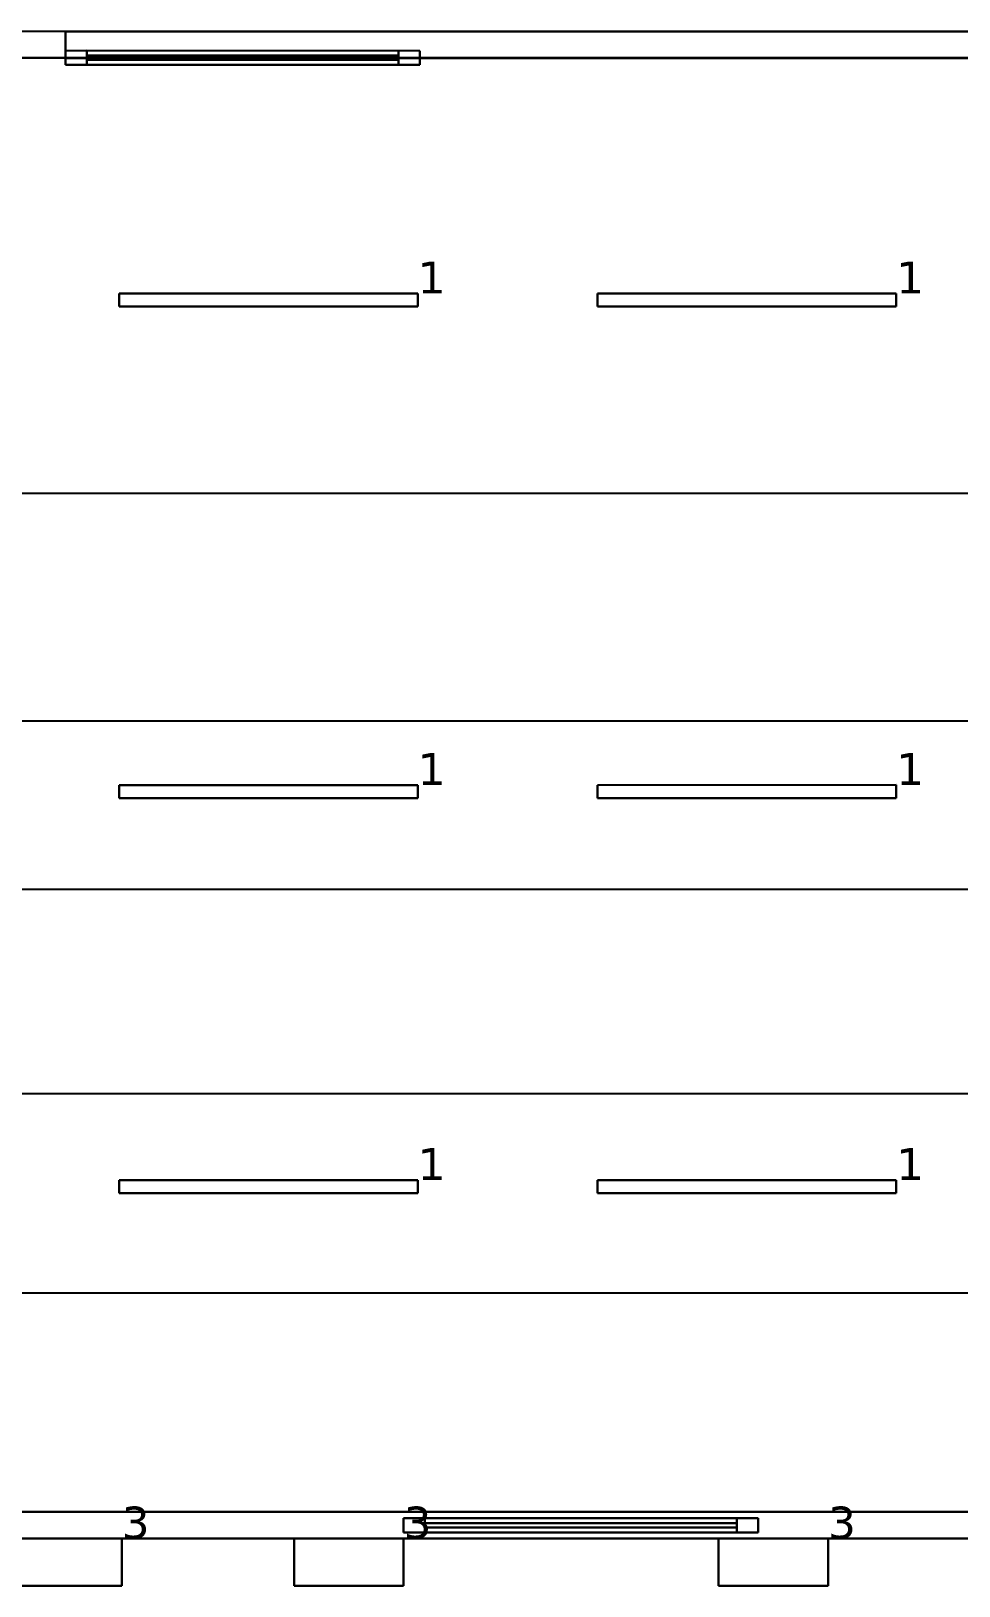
# Model space of a CAD drawing. Header units: inches. Extents: x 28 to 141, y 59 to 110.
# Drawn here: x 38.61 to 43.85, y 84.33 to 93.1 of the extents above; entities that cross this region are included whole.
import ezdxf

# ---------------------------------------------------------------- set-up
doc = ezdxf.new("R2010")
doc.units = ezdxf.units.IN
doc.header["$MEASUREMENT"] = 0
for name, color, linetype, true_color in [('DLX_BLD0_APERT', 7, 'Continuous', 0x969696), ('DLX_BLD0_CALC', 3, 'Continuous', 0x00ff00), ('DLX_BLD0_CONT', 7, 'Continuous', 0x969696), ('DLX_BLD0_LUM', 7, 'Continuous', 0xffd400), ('DLX_BLD0_LUMKEY_IDX', 7, 'Continuous', 0x969696), ('DLX_BLD0_ROOF', 7, 'Continuous', 0x7f7f7f), ('DLX_BLD1_APERT', 7, 'Continuous', 0x969696), ('DLX_BLD1_CALC', 3, 'Continuous', 0x00ff00), ('DLX_BLD1_LUM', 7, 'Continuous', 0xffd400), ('DLX_BLD1_LUMKEY_IDX', 7, 'Continuous', 0x969696), ('DLX_TERR_CONT', 7, 'Continuous', 0x007d00)]:
    doc.layers.add(name, color=color, linetype=linetype, true_color=true_color)
doc.styles.add('TableTextStyle', font='')
doc.styles.get('TableTextStyle').set_extended_font_data('VERDANA.TTF')

msp = doc.modelspace()

# ---------------------------------------------------------------- linework, layer by layer
at = {"layer": 'DLX_BLD0_APERT'}
for points in [[(40.8061, 92.9894, 0), (38.8085, 92.9895, 0)], [(38.8085, 92.9895, 0), (38.8085, 92.9095, 0)], [(38.8085, 92.9095, 0), (38.8085, 92.9895, 0)], [(38.8085, 92.9895, 0), (40.8061, 92.9894, 0)], [(38.8085, 92.9095, 0), (38.8085, 92.9895, 0)], [(38.8085, 92.9895, 0), (38.8085, 92.9895, 0)], [(38.8085, 92.9895, 0), (38.8085, 92.9095, 0)], [(38.8085, 92.9895, 0), (40.8061, 92.9894, 0)], [(40.8061, 92.9894, 0), (38.8085, 92.9895, 0)], [(38.8085, 92.9895, 0), (38.8085, 92.9895, 0)], [(38.9285, 92.9895, 0), (38.9285, 92.9895, 0)], [(38.9285, 92.9895, 0), (40.6861, 92.9894, 0)], [(40.6861, 92.9894, 0), (38.9285, 92.9895, 0)], [(38.9285, 92.962, 0), (38.9285, 92.9895, 0)], [(38.9285, 92.9895, 0), (40.6861, 92.9894, 0)], [(40.6861, 92.9894, 0), (38.9285, 92.9895, 0)], [(38.9285, 92.9895, 0), (38.9285, 92.962, 0)], [(38.9285, 92.962, 0), (38.9285, 92.9895, 0)], [(38.9285, 92.9895, 0), (38.9285, 92.9895, 0)], [(38.9285, 92.9895, 0), (38.9285, 92.962, 0)], [(40.6861, 92.9619, 0), (38.9285, 92.962, 0)], [(38.9285, 92.962, 0), (40.6861, 92.9619, 0)], [(38.9285, 92.937, 0), (38.9285, 92.962, 0)], [(38.9285, 92.962, 0), (40.6861, 92.9619, 0)], [(40.6861, 92.9619, 0), (38.9285, 92.962, 0)], [(38.9285, 92.962, 0), (38.9285, 92.937, 0)], [(38.9285, 92.962, 0), (38.9285, 92.962, 0)], [(38.9285, 92.962, 0), (38.9285, 92.962, 0)], [(38.9285, 92.962, 0), (38.9285, 92.937, 0)], [(38.9285, 92.937, 0), (38.9285, 92.962, 0)], [(40.6861, 92.9619, 0), (38.9285, 92.962, 0)], [(38.9285, 92.962, 0), (38.9285, 92.937, 0)], [(38.9285, 92.962, 0), (40.6861, 92.9619, 0)], [(40.6861, 92.9619, 0), (38.9285, 92.962, 0)], [(38.9285, 92.962, 0), (38.9285, 92.962, 0)], [(38.9285, 92.937, 0), (38.9285, 92.962, 0)], [(38.9285, 92.962, 0), (38.9285, 92.962, 0)], [(38.9285, 92.962, 0), (38.9285, 92.937, 0)], [(38.9285, 92.937, 0), (38.9285, 92.962, 0)], [(38.9285, 92.962, 0), (40.6861, 92.9619, 0)], [(40.6861, 92.9894, 0), (40.6861, 92.9894, 0)], [(40.6861, 92.9894, 0), (40.6861, 92.9619, 0)], [(40.6861, 92.9619, 0), (40.6861, 92.9894, 0)], [(40.6861, 92.9894, 0), (40.6861, 92.9894, 0)], [(40.6861, 92.9894, 0), (40.6861, 92.9619, 0)], [(40.6861, 92.9619, 0), (40.6861, 92.9894, 0)], [(40.6861, 92.9619, 0), (40.6861, 92.9369, 0)], [(40.6861, 92.9619, 0), (40.6861, 92.9619, 0)], [(40.6861, 92.9619, 0), (40.6861, 92.9619, 0)], [(40.6861, 92.9619, 0), (40.6861, 92.9369, 0)], [(40.6861, 92.9369, 0), (40.6861, 92.9619, 0)], [(40.6861, 92.9369, 0), (40.6861, 92.9619, 0)], [(40.6861, 92.9369, 0), (40.6861, 92.9619, 0)], [(40.6861, 92.9619, 0), (40.6861, 92.9619, 0)], [(40.6861, 92.9369, 0), (40.6861, 92.9619, 0)], [(40.6861, 92.9619, 0), (40.6861, 92.9619, 0)], [(40.6861, 92.9619, 0), (40.6861, 92.9369, 0)], [(40.6861, 92.9619, 0), (40.6861, 92.9369, 0)], [(40.8061, 92.9094, 0), (40.8061, 92.9894, 0)], [(40.8061, 92.9094, 0), (40.8061, 92.9894, 0)], [(40.8061, 92.9894, 0), (40.8061, 92.9894, 0)], [(40.8061, 92.9894, 0), (40.8061, 92.9094, 0)], [(40.8061, 92.9894, 0), (40.8061, 92.9094, 0)], [(40.8061, 92.9894, 0), (40.8061, 92.9894, 0)], [(38.8085, 92.9095, 0), (40.8061, 92.9094, 0)], [(40.8061, 92.9094, 0), (38.8085, 92.9095, 0)], [(38.8085, 92.9095, 0), (38.8085, 92.9095, 0)], [(38.8085, 92.9095, 0), (40.8061, 92.9094, 0)], [(40.8061, 92.9094, 0), (38.8085, 92.9095, 0)], [(38.8085, 92.9095, 0), (38.8085, 92.9095, 0)], [(38.9285, 92.937, 0), (40.6861, 92.9369, 0)], [(38.9285, 92.9095, 0), (38.9285, 92.937, 0)], [(38.9285, 92.937, 0), (38.9285, 92.937, 0)], [(38.9285, 92.937, 0), (38.9285, 92.9095, 0)], [(38.9285, 92.9095, 0), (38.9285, 92.937, 0)], [(40.6861, 92.9369, 0), (38.9285, 92.937, 0)], [(38.9285, 92.937, 0), (38.9285, 92.9095, 0)], [(40.6861, 92.9369, 0), (38.9285, 92.937, 0)], [(38.9285, 92.937, 0), (40.6861, 92.9369, 0)], [(38.9285, 92.937, 0), (38.9285, 92.937, 0)], [(38.9285, 92.937, 0), (40.6861, 92.9369, 0)], [(40.6861, 92.9369, 0), (38.9285, 92.937, 0)], [(38.9285, 92.937, 0), (38.9285, 92.937, 0)], [(38.9285, 92.937, 0), (40.6861, 92.9369, 0)], [(38.9285, 92.937, 0), (38.9285, 92.937, 0)], [(40.6861, 92.9369, 0), (38.9285, 92.937, 0)], [(38.9285, 92.9095, 0), (38.9285, 92.9095, 0)], [(38.9285, 92.9095, 0), (40.6861, 92.9094, 0)], [(40.6861, 92.9094, 0), (38.9285, 92.9095, 0)], [(40.6861, 92.9094, 0), (38.9285, 92.9095, 0)], [(38.9285, 92.9095, 0), (38.9285, 92.9095, 0)], [(38.9285, 92.9095, 0), (40.6861, 92.9094, 0)], [(40.6861, 92.9369, 0), (40.6861, 92.9094, 0)], [(40.6861, 92.9369, 0), (40.6861, 92.9369, 0)], [(40.6861, 92.9369, 0), (40.6861, 92.9094, 0)], [(40.6861, 92.9094, 0), (40.6861, 92.9369, 0)], [(40.6861, 92.9094, 0), (40.6861, 92.9369, 0)], [(40.6861, 92.9369, 0), (40.6861, 92.9369, 0)], [(40.6861, 92.9369, 0), (40.6861, 92.9369, 0)], [(40.6861, 92.9369, 0), (40.6861, 92.9369, 0)], [(40.6861, 92.9094, 0), (40.6861, 92.9094, 0)], [(40.6861, 92.9094, 0), (40.6861, 92.9094, 0)], [(40.8061, 92.9094, 0), (40.8061, 92.9094, 0)], [(40.8061, 92.9094, 0), (40.8061, 92.9094, 0)], [(42.7141, 84.7139, 0), (40.7141, 84.7139, 0)], [(40.7141, 84.7139, 0), (40.7141, 84.6339, 0)], [(40.7141, 84.6339, 0), (40.7141, 84.7139, 0)], [(40.7141, 84.7139, 0), (42.7141, 84.7139, 0)], [(40.7141, 84.6339, 0), (40.7141, 84.7139, 0)], [(40.7141, 84.7139, 0), (40.7141, 84.7139, 0)], [(40.7141, 84.7139, 0), (40.7141, 84.6339, 0)], [(40.7141, 84.7139, 0), (42.7141, 84.7139, 0)], [(42.7141, 84.7139, 0), (40.7141, 84.7139, 0)], [(40.7141, 84.7139, 0), (40.7141, 84.7139, 0)], [(40.8341, 84.7139, 0), (40.8341, 84.7139, 0)], [(40.8341, 84.7139, 0), (42.5941, 84.7139, 0)], [(42.5941, 84.7139, 0), (40.8341, 84.7139, 0)], [(40.8341, 84.6864, 0), (40.8341, 84.7139, 0)], [(40.8341, 84.7139, 0), (42.5941, 84.7139, 0)], [(42.5941, 84.7139, 0), (40.8341, 84.7139, 0)], [(40.8341, 84.7139, 0), (40.8341, 84.6864, 0)], [(40.8341, 84.6864, 0), (40.8341, 84.7139, 0)], [(40.8341, 84.7139, 0), (40.8341, 84.7139, 0)], [(40.8341, 84.7139, 0), (40.8341, 84.6864, 0)], [(42.5941, 84.7139, 0), (42.5941, 84.7139, 0)], [(42.5941, 84.7139, 0), (42.5941, 84.6864, 0)], [(42.5941, 84.6864, 0), (42.5941, 84.7139, 0)], [(42.5941, 84.7139, 0), (42.5941, 84.7139, 0)], [(42.5941, 84.7139, 0), (42.5941, 84.6864, 0)], [(42.5941, 84.6864, 0), (42.5941, 84.7139, 0)], [(42.7141, 84.6339, 0), (42.7141, 84.7139, 0)], [(42.7141, 84.6339, 0), (42.7141, 84.7139, 0)], [(42.7141, 84.7139, 0), (42.7141, 84.7139, 0)], [(42.7141, 84.7139, 0), (42.7141, 84.6339, 0)], [(42.7141, 84.7139, 0), (42.7141, 84.6339, 0)], [(42.7141, 84.7139, 0), (42.7141, 84.7139, 0)], [(40.7141, 84.6339, 0), (42.7141, 84.6339, 0)], [(42.7141, 84.6339, 0), (40.7141, 84.6339, 0)], [(40.7141, 84.6339, 0), (40.7141, 84.6339, 0)], [(40.7141, 84.6339, 0), (42.7141, 84.6339, 0)], [(42.7141, 84.6339, 0), (40.7141, 84.6339, 0)], [(40.7141, 84.6339, 0), (40.7141, 84.6339, 0)], [(42.5941, 84.6864, 0), (40.8341, 84.6864, 0)], [(40.8341, 84.6864, 0), (42.5941, 84.6864, 0)], [(40.8341, 84.6614, 0), (40.8341, 84.6864, 0)], [(40.8341, 84.6864, 0), (42.5941, 84.6864, 0)], [(42.5941, 84.6864, 0), (40.8341, 84.6864, 0)], [(40.8341, 84.6864, 0), (40.8341, 84.6614, 0)], [(40.8341, 84.6864, 0), (40.8341, 84.6864, 0)], [(40.8341, 84.6864, 0), (40.8341, 84.6864, 0)], [(40.8341, 84.6864, 0), (40.8341, 84.6614, 0)], [(40.8341, 84.6614, 0), (40.8341, 84.6864, 0)], [(42.5941, 84.6864, 0), (40.8341, 84.6864, 0)], [(40.8341, 84.6864, 0), (40.8341, 84.6614, 0)], [(40.8341, 84.6864, 0), (42.5941, 84.6864, 0)], [(42.5941, 84.6864, 0), (40.8341, 84.6864, 0)], [(40.8341, 84.6864, 0), (40.8341, 84.6864, 0)], [(40.8341, 84.6614, 0), (40.8341, 84.6864, 0)], [(40.8341, 84.6864, 0), (42.5941, 84.6864, 0)], [(40.8341, 84.6614, 0), (40.8341, 84.6864, 0)], [(40.8341, 84.6864, 0), (40.8341, 84.6864, 0)], [(40.8341, 84.6864, 0), (40.8341, 84.6614, 0)], [(40.8341, 84.6614, 0), (42.5941, 84.6614, 0)], [(40.8341, 84.6339, 0), (40.8341, 84.6614, 0)], [(40.8341, 84.6614, 0), (40.8341, 84.6614, 0)], [(40.8341, 84.6614, 0), (40.8341, 84.6339, 0)], [(40.8341, 84.6339, 0), (40.8341, 84.6614, 0)], [(42.5941, 84.6614, 0), (40.8341, 84.6614, 0)], [(40.8341, 84.6614, 0), (40.8341, 84.6339, 0)], [(42.5941, 84.6614, 0), (40.8341, 84.6614, 0)], [(40.8341, 84.6614, 0), (42.5941, 84.6614, 0)], [(40.8341, 84.6614, 0), (40.8341, 84.6614, 0)], [(40.8341, 84.6614, 0), (42.5941, 84.6614, 0)], [(42.5941, 84.6614, 0), (40.8341, 84.6614, 0)], [(40.8341, 84.6614, 0), (40.8341, 84.6614, 0)], [(40.8341, 84.6614, 0), (42.5941, 84.6614, 0)], [(42.5941, 84.6614, 0), (40.8341, 84.6614, 0)], [(40.8341, 84.6614, 0), (40.8341, 84.6614, 0)], [(40.8341, 84.6339, 0), (40.8341, 84.6339, 0)], [(40.8341, 84.6339, 0), (42.5941, 84.6339, 0)], [(42.5941, 84.6339, 0), (40.8341, 84.6339, 0)], [(42.5941, 84.6339, 0), (40.8341, 84.6339, 0)], [(40.8341, 84.6339, 0), (40.8341, 84.6339, 0)], [(40.8341, 84.6339, 0), (42.5941, 84.6339, 0)], [(42.5941, 84.6864, 0), (42.5941, 84.6614, 0)], [(42.5941, 84.6864, 0), (42.5941, 84.6864, 0)], [(42.5941, 84.6864, 0), (42.5941, 84.6864, 0)], [(42.5941, 84.6864, 0), (42.5941, 84.6614, 0)], [(42.5941, 84.6614, 0), (42.5941, 84.6864, 0)], [(42.5941, 84.6614, 0), (42.5941, 84.6864, 0)], [(42.5941, 84.6614, 0), (42.5941, 84.6864, 0)], [(42.5941, 84.6864, 0), (42.5941, 84.6864, 0)], [(42.5941, 84.6864, 0), (42.5941, 84.6614, 0)], [(42.5941, 84.6614, 0), (42.5941, 84.6864, 0)], [(42.5941, 84.6864, 0), (42.5941, 84.6864, 0)], [(42.5941, 84.6864, 0), (42.5941, 84.6614, 0)], [(42.5941, 84.6614, 0), (42.5941, 84.6339, 0)], [(42.5941, 84.6614, 0), (42.5941, 84.6614, 0)], [(42.5941, 84.6614, 0), (42.5941, 84.6339, 0)], [(42.5941, 84.6339, 0), (42.5941, 84.6614, 0)], [(42.5941, 84.6339, 0), (42.5941, 84.6614, 0)], [(42.5941, 84.6614, 0), (42.5941, 84.6614, 0)], [(42.5941, 84.6614, 0), (42.5941, 84.6614, 0)], [(42.5941, 84.6614, 0), (42.5941, 84.6614, 0)], [(42.5941, 84.6339, 0), (42.5941, 84.6339, 0)], [(42.5941, 84.6339, 0), (42.5941, 84.6339, 0)], [(42.7141, 84.6339, 0), (42.7141, 84.6339, 0)], [(42.7141, 84.6339, 0), (42.7141, 84.6339, 0)]]:
    msp.add_polyline3d(points, dxfattribs=at)
at = {"layer": 'DLX_BLD0_CALC'}
for points in [[(38.8085, 92.9495, 0), (32.5641, 92.9497, 0)], [(38.8085, 92.9095, 0), (38.8085, 92.9495, 0)], [(38.8085, 92.9495, 0), (38.8085, 92.9095, 0)], [(40.8061, 92.9494, 0), (38.8085, 92.9495, 0)], [(46.7777, 92.9492, 0), (40.8061, 92.9494, 0)], [(40.8061, 92.9494, 0), (40.8061, 92.9094, 0)], [(40.8061, 92.9094, 0), (40.8061, 92.9494, 0)], [(40.8061, 92.9094, 0), (38.8085, 92.9095, 0)], [(38.8085, 92.9095, 0), (40.8061, 92.9094, 0)], [(28.3576, 90.4941, 0), (48.2051, 90.4941, 0)], [(48.1657, 89.2077, 0), (28.3576, 89.2077, 0)], [(28.3576, 88.2607, 0), (48.224, 88.2607, 0)], [(48.224, 87.1071, 0), (28.3576, 87.1071, 0)], [(28.3576, 85.9855, 0), (48.2693, 85.9855, 0)], [(28.3576, 84.7489, 0), (48.2693, 84.749, 0)], [(48.2693, 84.749, 0), (28.3652, 84.7492, 0)]]:
    msp.add_polyline3d(points, dxfattribs=at)
at = {"layer": 'DLX_BLD0_CONT'}
for points in [[(81.4002, 93.098, 0), (28.2, 93.0998, 0)], [(81.2592, 92.948, 0), (28.3576, 92.9498, 0)], [(28.3576, 84.7489, 0), (81.2592, 84.7493, 0)], [(38.5076, 84.5989, 0), (81.4002, 84.5989, 0)]]:
    msp.add_polyline3d(points, dxfattribs=at)
at = {"layer": 'DLX_BLD0_LUM'}
for points in [[(39.1096, 91.5461, 0), (39.1096, 91.6201, 0)], [(39.1096, 91.6201, 0), (39.1096, 91.6201, 0)], [(39.1096, 91.6201, 0), (39.1096, 91.5461, 0)], [(39.1096, 91.6201, 0), (40.7936, 91.6201, 0)], [(40.7936, 91.6201, 0), (39.1096, 91.6201, 0)], [(39.1096, 91.6201, 0), (39.1096, 91.6201, 0)], [(40.7936, 91.6201, 0), (39.1096, 91.6201, 0)], [(39.1096, 91.6201, 0), (39.1096, 91.5461, 0)], [(39.1096, 91.5461, 0), (39.1096, 91.6201, 0)], [(39.1096, 91.6201, 0), (40.7936, 91.6201, 0)], [(39.1096, 91.5461, 0), (39.1096, 91.5461, 0)], [(40.7936, 91.5461, 0), (39.1096, 91.5461, 0)], [(39.1096, 91.5461, 0), (39.1096, 91.5461, 0)], [(39.1096, 91.5461, 0), (40.7936, 91.5461, 0)], [(39.1096, 91.5461, 0), (40.7936, 91.5461, 0)], [(40.7936, 91.5461, 0), (39.1096, 91.5461, 0)], [(40.7936, 91.6201, 0), (40.7936, 91.6201, 0)], [(40.7936, 91.6201, 0), (40.7936, 91.5461, 0)], [(40.7936, 91.5461, 0), (40.7936, 91.6201, 0)], [(40.7936, 91.6201, 0), (40.7936, 91.6201, 0)], [(40.7936, 91.5461, 0), (40.7936, 91.6201, 0)], [(40.7936, 91.6201, 0), (40.7936, 91.5461, 0)], [(40.7936, 91.5461, 0), (40.7936, 91.5461, 0)], [(40.7936, 91.5461, 0), (40.7936, 91.5461, 0)], [(41.8073, 91.5461, 0), (41.8073, 91.6201, 0)], [(41.8073, 91.6201, 0), (41.8073, 91.6201, 0)], [(41.8073, 91.6201, 0), (41.8073, 91.5461, 0)], [(41.8073, 91.6201, 0), (43.4913, 91.6201, 0)], [(43.4913, 91.6201, 0), (41.8073, 91.6201, 0)], [(41.8073, 91.6201, 0), (41.8073, 91.6201, 0)], [(43.4913, 91.6201, 0), (41.8073, 91.6201, 0)], [(41.8073, 91.6201, 0), (41.8073, 91.5461, 0)], [(41.8073, 91.5461, 0), (41.8073, 91.6201, 0)], [(41.8073, 91.6201, 0), (43.4913, 91.6201, 0)], [(41.8073, 91.5461, 0), (41.8073, 91.5461, 0)], [(43.4913, 91.5461, 0), (41.8073, 91.5461, 0)], [(41.8073, 91.5461, 0), (41.8073, 91.5461, 0)], [(41.8073, 91.5461, 0), (43.4913, 91.5461, 0)], [(41.8073, 91.5461, 0), (43.4913, 91.5461, 0)], [(43.4913, 91.5461, 0), (41.8073, 91.5461, 0)], [(43.4913, 91.6201, 0), (43.4913, 91.6201, 0)], [(43.4913, 91.6201, 0), (43.4913, 91.5461, 0)], [(43.4913, 91.5461, 0), (43.4913, 91.6201, 0)], [(43.4913, 91.6201, 0), (43.4913, 91.6201, 0)], [(43.4913, 91.5461, 0), (43.4913, 91.6201, 0)], [(43.4913, 91.6201, 0), (43.4913, 91.5461, 0)], [(43.4913, 91.5461, 0), (43.4913, 91.5461, 0)], [(43.4913, 91.5461, 0), (43.4913, 91.5461, 0)], [(39.1096, 88.7743, 0), (39.1096, 88.8483, 0)], [(39.1096, 88.8483, 0), (39.1096, 88.8483, 0)], [(39.1096, 88.8483, 0), (39.1096, 88.7743, 0)], [(39.1096, 88.8483, 0), (40.7936, 88.8483, 0)], [(40.7936, 88.8483, 0), (39.1096, 88.8483, 0)], [(39.1096, 88.8483, 0), (39.1096, 88.8483, 0)], [(40.7936, 88.8483, 0), (39.1096, 88.8483, 0)], [(39.1096, 88.8483, 0), (39.1096, 88.7743, 0)], [(39.1096, 88.7743, 0), (39.1096, 88.8483, 0)], [(39.1096, 88.8483, 0), (40.7936, 88.8483, 0)], [(40.7936, 88.8483, 0), (40.7936, 88.8483, 0)], [(40.7936, 88.8483, 0), (40.7936, 88.7743, 0)], [(40.7936, 88.7743, 0), (40.7936, 88.8483, 0)], [(40.7936, 88.8483, 0), (40.7936, 88.8483, 0)], [(40.7936, 88.7743, 0), (40.7936, 88.8483, 0)], [(40.7936, 88.8483, 0), (40.7936, 88.7743, 0)], [(41.8073, 88.8483, 0), (43.4913, 88.8484, 0)], [(43.4913, 88.8484, 0), (41.8073, 88.8483, 0)], [(43.4913, 88.8484, 0), (41.8073, 88.8483, 0)], [(41.8073, 88.8483, 0), (43.4913, 88.8484, 0)], [(41.8073, 88.7743, 0), (41.8073, 88.8483, 0)], [(41.8073, 88.8483, 0), (41.8073, 88.8483, 0)], [(41.8073, 88.8483, 0), (41.8073, 88.7743, 0)], [(41.8073, 88.8483, 0), (41.8073, 88.8483, 0)], [(41.8073, 88.8483, 0), (41.8073, 88.7743, 0)], [(41.8073, 88.7743, 0), (41.8073, 88.8483, 0)], [(43.4913, 88.8484, 0), (43.4913, 88.8484, 0)], [(43.4913, 88.8484, 0), (43.4913, 88.7743, 0)], [(43.4913, 88.7743, 0), (43.4913, 88.8484, 0)], [(43.4913, 88.8484, 0), (43.4913, 88.8484, 0)], [(43.4913, 88.7743, 0), (43.4913, 88.8484, 0)], [(43.4913, 88.8484, 0), (43.4913, 88.7743, 0)], [(39.1096, 88.7743, 0), (39.1096, 88.7743, 0)], [(40.7936, 88.7743, 0), (39.1096, 88.7743, 0)], [(39.1096, 88.7743, 0), (39.1096, 88.7743, 0)], [(39.1096, 88.7743, 0), (40.7936, 88.7743, 0)], [(39.1096, 88.7743, 0), (40.7936, 88.7743, 0)], [(40.7936, 88.7743, 0), (39.1096, 88.7743, 0)], [(40.7936, 88.7743, 0), (40.7936, 88.7743, 0)], [(40.7936, 88.7743, 0), (40.7936, 88.7743, 0)], [(41.8073, 88.7743, 0), (41.8073, 88.7743, 0)], [(43.4913, 88.7743, 0), (41.8073, 88.7743, 0)], [(41.8073, 88.7743, 0), (41.8073, 88.7743, 0)], [(41.8073, 88.7743, 0), (43.4913, 88.7743, 0)], [(41.8073, 88.7743, 0), (43.4913, 88.7743, 0)], [(43.4913, 88.7743, 0), (41.8073, 88.7743, 0)], [(43.4913, 88.7743, 0), (43.4913, 88.7743, 0)], [(43.4913, 88.7743, 0), (43.4913, 88.7743, 0)], [(39.1096, 86.5464, 0), (39.1096, 86.6204, 0)], [(39.1096, 86.6204, 0), (39.1096, 86.6204, 0)], [(39.1096, 86.6204, 0), (39.1096, 86.5464, 0)], [(39.1096, 86.6204, 0), (40.7936, 86.6204, 0)], [(40.7936, 86.6204, 0), (39.1096, 86.6204, 0)], [(39.1096, 86.6204, 0), (39.1096, 86.6204, 0)], [(40.7936, 86.6204, 0), (39.1096, 86.6204, 0)], [(39.1096, 86.6204, 0), (39.1096, 86.5464, 0)], [(39.1096, 86.5464, 0), (39.1096, 86.6204, 0)], [(39.1096, 86.6204, 0), (40.7936, 86.6204, 0)], [(39.1096, 86.5464, 0), (39.1096, 86.5464, 0)], [(40.7936, 86.5464, 0), (39.1096, 86.5464, 0)], [(39.1096, 86.5464, 0), (39.1096, 86.5464, 0)], [(39.1096, 86.5464, 0), (40.7936, 86.5464, 0)], [(39.1096, 86.5464, 0), (40.7936, 86.5464, 0)], [(40.7936, 86.5464, 0), (39.1096, 86.5464, 0)], [(40.7936, 86.6204, 0), (40.7936, 86.6204, 0)], [(40.7936, 86.6204, 0), (40.7936, 86.5464, 0)], [(40.7936, 86.5464, 0), (40.7936, 86.6204, 0)], [(40.7936, 86.6204, 0), (40.7936, 86.6204, 0)], [(40.7936, 86.5464, 0), (40.7936, 86.6204, 0)], [(40.7936, 86.6204, 0), (40.7936, 86.5464, 0)], [(40.7936, 86.5464, 0), (40.7936, 86.5464, 0)], [(40.7936, 86.5464, 0), (40.7936, 86.5464, 0)], [(41.8073, 86.5464, 0), (41.8073, 86.6204, 0)], [(41.8073, 86.6204, 0), (41.8073, 86.6204, 0)], [(41.8073, 86.6204, 0), (41.8073, 86.5464, 0)], [(41.8073, 86.6204, 0), (43.4913, 86.6204, 0)], [(43.4913, 86.6204, 0), (41.8073, 86.6204, 0)], [(41.8073, 86.6204, 0), (41.8073, 86.6204, 0)], [(43.4913, 86.6204, 0), (41.8073, 86.6204, 0)], [(41.8073, 86.6204, 0), (41.8073, 86.5464, 0)], [(41.8073, 86.5464, 0), (41.8073, 86.6204, 0)], [(41.8073, 86.6204, 0), (43.4913, 86.6204, 0)], [(41.8073, 86.5464, 0), (41.8073, 86.5464, 0)], [(43.4913, 86.5464, 0), (41.8073, 86.5464, 0)], [(41.8073, 86.5464, 0), (41.8073, 86.5464, 0)], [(41.8073, 86.5464, 0), (43.4913, 86.5464, 0)], [(41.8073, 86.5464, 0), (43.4913, 86.5464, 0)], [(43.4913, 86.5464, 0), (41.8073, 86.5464, 0)], [(43.4913, 86.6204, 0), (43.4913, 86.6204, 0)], [(43.4913, 86.6204, 0), (43.4913, 86.5464, 0)], [(43.4913, 86.5464, 0), (43.4913, 86.6204, 0)], [(43.4913, 86.6204, 0), (43.4913, 86.6204, 0)], [(43.4913, 86.5464, 0), (43.4913, 86.6204, 0)], [(43.4913, 86.6204, 0), (43.4913, 86.5464, 0)], [(43.4913, 86.5464, 0), (43.4913, 86.5464, 0)], [(43.4913, 86.5464, 0), (43.4913, 86.5464, 0)]]:
    msp.add_polyline3d(points, dxfattribs=at)
at = {"layer": 'DLX_BLD0_ROOF'}
for points in [[(81.4002, 93.098, 0), (28.2, 93.0998, 0)], [(28.2, 93.0998, 0), (81.4002, 93.098, 0)], [(28.2, 93.0998, 0), (81.4002, 93.098, 0)], [(81.4002, 93.098, 0), (28.2, 93.0998, 0)], [(81.2592, 92.948, 0), (28.3576, 92.9498, 0)], [(28.3576, 92.9498, 0), (81.2592, 92.948, 0)], [(28.3576, 84.7489, 0), (81.2592, 84.7493, 0)], [(81.2592, 84.7493, 0), (28.3576, 84.7489, 0)], [(38.5076, 84.5989, 0), (81.4002, 84.5989, 0)], [(81.4002, 84.5989, 0), (38.5076, 84.5989, 0)], [(81.4002, 84.5989, 0), (38.5076, 84.5989, 0)], [(38.5076, 84.5989, 0), (81.4002, 84.5989, 0)]]:
    msp.add_polyline3d(points, dxfattribs=at)
at = {"layer": 'DLX_BLD1_APERT'}
for points in [[(42.7141, 84.7134, 0), (40.7141, 84.7134, 0)], [(40.7141, 84.7134, 0), (40.7141, 84.6334, 0)], [(40.7141, 84.7134, 0), (40.7141, 84.7134, 0)], [(40.7141, 84.7134, 0), (40.7141, 84.6334, 0)], [(40.7141, 84.6334, 0), (40.7141, 84.7134, 0)], [(40.7141, 84.7134, 0), (42.7141, 84.7134, 0)], [(40.7141, 84.6334, 0), (40.7141, 84.7134, 0)], [(42.7141, 84.7134, 0), (40.7141, 84.7134, 0)], [(40.7141, 84.7134, 0), (40.7141, 84.7134, 0)], [(40.7141, 84.7134, 0), (42.7141, 84.7134, 0)], [(42.5941, 84.7134, 0), (40.8341, 84.7134, 0)], [(40.8341, 84.7134, 0), (40.8341, 84.7134, 0)], [(40.8341, 84.7134, 0), (42.5941, 84.7134, 0)], [(40.8341, 84.6859, 0), (40.8341, 84.7134, 0)], [(40.8341, 84.7134, 0), (42.5941, 84.7134, 0)], [(40.8341, 84.6859, 0), (40.8341, 84.7134, 0)], [(40.8341, 84.7134, 0), (40.8341, 84.7134, 0)], [(40.8341, 84.7134, 0), (40.8341, 84.6859, 0)], [(42.5941, 84.7134, 0), (40.8341, 84.7134, 0)], [(40.8341, 84.7134, 0), (40.8341, 84.6859, 0)], [(42.5941, 84.7134, 0), (42.5941, 84.7134, 0)], [(42.5941, 84.7134, 0), (42.5941, 84.6859, 0)], [(42.5941, 84.6859, 0), (42.5941, 84.7134, 0)], [(42.5941, 84.7134, 0), (42.5941, 84.7134, 0)], [(42.5941, 84.7134, 0), (42.5941, 84.6859, 0)], [(42.5941, 84.6859, 0), (42.5941, 84.7134, 0)], [(42.7141, 84.6334, 0), (42.7141, 84.7134, 0)], [(42.7141, 84.7134, 0), (42.7141, 84.6334, 0)], [(42.7141, 84.7134, 0), (42.7141, 84.7134, 0)], [(42.7141, 84.7134, 0), (42.7141, 84.6334, 0)], [(42.7141, 84.6334, 0), (42.7141, 84.7134, 0)], [(42.7141, 84.7134, 0), (42.7141, 84.7134, 0)], [(40.7141, 84.6334, 0), (42.7141, 84.6334, 0)], [(40.7141, 84.6334, 0), (40.7141, 84.6334, 0)], [(42.7141, 84.6334, 0), (40.7141, 84.6334, 0)], [(42.7141, 84.6334, 0), (40.7141, 84.6334, 0)], [(40.7141, 84.6334, 0), (40.7141, 84.6334, 0)], [(40.7141, 84.6334, 0), (42.7141, 84.6334, 0)], [(42.5941, 84.6859, 0), (40.8341, 84.6859, 0)], [(40.8341, 84.6859, 0), (40.8341, 84.6859, 0)], [(40.8341, 84.6859, 0), (42.5941, 84.6859, 0)], [(40.8341, 84.6609, 0), (40.8341, 84.6859, 0)], [(40.8341, 84.6859, 0), (42.5941, 84.6859, 0)], [(40.8341, 84.6609, 0), (40.8341, 84.6859, 0)], [(40.8341, 84.6859, 0), (40.8341, 84.6859, 0)], [(40.8341, 84.6859, 0), (40.8341, 84.6609, 0)], [(42.5941, 84.6859, 0), (40.8341, 84.6859, 0)], [(40.8341, 84.6859, 0), (40.8341, 84.6609, 0)], [(42.5941, 84.6859, 0), (40.8341, 84.6859, 0)], [(40.8341, 84.6859, 0), (40.8341, 84.6859, 0)], [(40.8341, 84.6859, 0), (42.5941, 84.6859, 0)], [(42.5941, 84.6859, 0), (40.8341, 84.6859, 0)], [(40.8341, 84.6859, 0), (40.8341, 84.6609, 0)], [(40.8341, 84.6859, 0), (42.5941, 84.6859, 0)], [(40.8341, 84.6609, 0), (40.8341, 84.6859, 0)], [(40.8341, 84.6859, 0), (40.8341, 84.6859, 0)], [(40.8341, 84.6859, 0), (40.8341, 84.6609, 0)], [(40.8341, 84.6609, 0), (40.8341, 84.6859, 0)], [(40.8341, 84.6609, 0), (42.5941, 84.6609, 0)], [(40.8341, 84.6334, 0), (40.8341, 84.6609, 0)], [(42.5941, 84.6609, 0), (40.8341, 84.6609, 0)], [(40.8341, 84.6609, 0), (40.8341, 84.6609, 0)], [(40.8341, 84.6609, 0), (40.8341, 84.6334, 0)], [(40.8341, 84.6334, 0), (40.8341, 84.6609, 0)], [(40.8341, 84.6609, 0), (40.8341, 84.6609, 0)], [(42.5941, 84.6609, 0), (40.8341, 84.6609, 0)], [(40.8341, 84.6609, 0), (40.8341, 84.6334, 0)], [(40.8341, 84.6609, 0), (42.5941, 84.6609, 0)], [(40.8341, 84.6609, 0), (42.5941, 84.6609, 0)], [(42.5941, 84.6609, 0), (40.8341, 84.6609, 0)], [(40.8341, 84.6609, 0), (40.8341, 84.6609, 0)], [(40.8341, 84.6609, 0), (42.5941, 84.6609, 0)], [(42.5941, 84.6609, 0), (40.8341, 84.6609, 0)], [(40.8341, 84.6609, 0), (40.8341, 84.6609, 0)], [(42.5941, 84.6334, 0), (40.8341, 84.6334, 0)], [(40.8341, 84.6334, 0), (40.8341, 84.6334, 0)], [(40.8341, 84.6334, 0), (42.5941, 84.6334, 0)], [(42.5941, 84.6334, 0), (40.8341, 84.6334, 0)], [(40.8341, 84.6334, 0), (40.8341, 84.6334, 0)], [(40.8341, 84.6334, 0), (42.5941, 84.6334, 0)], [(42.5941, 84.6859, 0), (42.5941, 84.6859, 0)], [(42.5941, 84.6859, 0), (42.5941, 84.6609, 0)], [(42.5941, 84.6609, 0), (42.5941, 84.6859, 0)], [(42.5941, 84.6609, 0), (42.5941, 84.6859, 0)], [(42.5941, 84.6859, 0), (42.5941, 84.6859, 0)], [(42.5941, 84.6859, 0), (42.5941, 84.6609, 0)], [(42.5941, 84.6859, 0), (42.5941, 84.6859, 0)], [(42.5941, 84.6609, 0), (42.5941, 84.6859, 0)], [(42.5941, 84.6859, 0), (42.5941, 84.6609, 0)], [(42.5941, 84.6859, 0), (42.5941, 84.6859, 0)], [(42.5941, 84.6859, 0), (42.5941, 84.6609, 0)], [(42.5941, 84.6609, 0), (42.5941, 84.6859, 0)], [(42.5941, 84.6609, 0), (42.5941, 84.6334, 0)], [(42.5941, 84.6334, 0), (42.5941, 84.6609, 0)], [(42.5941, 84.6609, 0), (42.5941, 84.6609, 0)], [(42.5941, 84.6609, 0), (42.5941, 84.6334, 0)], [(42.5941, 84.6334, 0), (42.5941, 84.6609, 0)], [(42.5941, 84.6609, 0), (42.5941, 84.6609, 0)], [(42.5941, 84.6609, 0), (42.5941, 84.6609, 0)], [(42.5941, 84.6609, 0), (42.5941, 84.6609, 0)], [(42.5941, 84.6334, 0), (42.5941, 84.6334, 0)], [(42.5941, 84.6334, 0), (42.5941, 84.6334, 0)], [(42.7141, 84.6334, 0), (42.7141, 84.6334, 0)], [(42.7141, 84.6334, 0), (42.7141, 84.6334, 0)]]:
    msp.add_polyline3d(points, dxfattribs=at)
at = {"layer": 'DLX_BLD1_CALC'}
msp.add_polyline3d([(76.593, 84.5861, 0), (38.5076, 84.5989, 0)], dxfattribs=at)
at = {"layer": 'DLX_BLD1_LUM'}
for points in [[(38.5076, 84.5989, 0), (39.1246, 84.5989, 0)], [(39.1246, 84.5989, 0), (38.5076, 84.5989, 0)], [(39.1246, 84.5989, 0), (38.5076, 84.5989, 0)], [(38.5076, 84.5989, 0), (39.1246, 84.5989, 0)], [(39.1246, 84.5989, 0), (39.1246, 84.3319, 0)], [(39.1246, 84.3319, 0), (39.1246, 84.5989, 0)], [(39.1246, 84.5989, 0), (39.1246, 84.5989, 0)], [(39.1246, 84.5989, 0), (39.1246, 84.5989, 0)], [(39.1246, 84.3319, 0), (39.1246, 84.5989, 0)], [(39.1246, 84.5989, 0), (39.1246, 84.3319, 0)], [(40.0971, 84.3319, 0), (40.0971, 84.5989, 0)], [(40.0971, 84.5989, 0), (40.0971, 84.5989, 0)], [(40.0971, 84.5989, 0), (40.0971, 84.3319, 0)], [(40.0971, 84.5989, 0), (40.7141, 84.5989, 0)], [(40.7141, 84.5989, 0), (40.0971, 84.5989, 0)], [(40.0971, 84.5989, 0), (40.0971, 84.5989, 0)], [(40.0971, 84.5989, 0), (40.0971, 84.3319, 0)], [(40.7141, 84.5989, 0), (40.0971, 84.5989, 0)], [(40.0971, 84.3319, 0), (40.0971, 84.5989, 0)], [(40.0971, 84.5989, 0), (40.7141, 84.5989, 0)], [(40.7141, 84.5989, 0), (40.7141, 84.3319, 0)], [(40.7141, 84.3319, 0), (40.7141, 84.5989, 0)], [(40.7141, 84.5989, 0), (40.7141, 84.5989, 0)], [(40.7141, 84.5989, 0), (40.7141, 84.5989, 0)], [(40.7141, 84.3319, 0), (40.7141, 84.5989, 0)], [(40.7141, 84.5989, 0), (40.7141, 84.3319, 0)], [(42.4904, 84.3319, 0), (42.4904, 84.5989, 0)], [(42.4904, 84.5989, 0), (42.4904, 84.5989, 0)], [(42.4904, 84.5989, 0), (42.4904, 84.3319, 0)], [(42.4904, 84.5989, 0), (43.1074, 84.5989, 0)], [(43.1074, 84.5989, 0), (42.4904, 84.5989, 0)], [(42.4904, 84.5989, 0), (42.4904, 84.5989, 0)], [(42.4904, 84.5989, 0), (42.4904, 84.3319, 0)], [(43.1074, 84.5989, 0), (42.4904, 84.5989, 0)], [(42.4904, 84.3319, 0), (42.4904, 84.5989, 0)], [(42.4904, 84.5989, 0), (43.1074, 84.5989, 0)], [(43.1074, 84.5989, 0), (43.1074, 84.3319, 0)], [(43.1074, 84.3319, 0), (43.1074, 84.5989, 0)], [(43.1074, 84.5989, 0), (43.1074, 84.5989, 0)], [(43.1074, 84.5989, 0), (43.1074, 84.5989, 0)], [(43.1074, 84.3319, 0), (43.1074, 84.5989, 0)], [(43.1074, 84.5989, 0), (43.1074, 84.3319, 0)], [(39.1246, 84.3319, 0), (38.5076, 84.3319, 0)], [(38.5076, 84.3319, 0), (39.1246, 84.3319, 0)], [(38.5076, 84.3319, 0), (39.1246, 84.3319, 0)], [(39.1246, 84.3319, 0), (38.5076, 84.3319, 0)], [(39.1246, 84.3319, 0), (39.1246, 84.3319, 0)], [(39.1246, 84.3319, 0), (39.1246, 84.3319, 0)], [(40.7141, 84.3319, 0), (40.0971, 84.3319, 0)], [(40.0971, 84.3319, 0), (40.0971, 84.3319, 0)], [(40.0971, 84.3319, 0), (40.7141, 84.3319, 0)], [(40.0971, 84.3319, 0), (40.0971, 84.3319, 0)], [(40.0971, 84.3319, 0), (40.7141, 84.3319, 0)], [(40.7141, 84.3319, 0), (40.0971, 84.3319, 0)], [(40.7141, 84.3319, 0), (40.7141, 84.3319, 0)], [(40.7141, 84.3319, 0), (40.7141, 84.3319, 0)], [(43.1074, 84.3319, 0), (42.4904, 84.3319, 0)], [(42.4904, 84.3319, 0), (42.4904, 84.3319, 0)], [(42.4904, 84.3319, 0), (43.1074, 84.3319, 0)], [(42.4904, 84.3319, 0), (42.4904, 84.3319, 0)], [(42.4904, 84.3319, 0), (43.1074, 84.3319, 0)], [(43.1074, 84.3319, 0), (42.4904, 84.3319, 0)], [(43.1074, 84.3319, 0), (43.1074, 84.3319, 0)], [(43.1074, 84.3319, 0), (43.1074, 84.3319, 0)]]:
    msp.add_polyline3d(points, dxfattribs=at)
at = {"layer": 'DLX_TERR_CONT'}
for points in [[(46.7777, 93.098, 0), (38.8085, 93.098, 0)], [(38.8085, 93.098, 0), (38.8085, 93.098, 0)], [(38.8085, 93.098, 0), (46.7777, 93.098, 0)], [(38.8085, 92.9495, 0), (38.8085, 93.098, 0)], [(38.8085, 93.098, 0), (38.8085, 93.098, 0)], [(38.8085, 93.098, 0), (38.8085, 92.9495, 0)], [(38.8085, 92.9495, 0), (38.8085, 93.098, 0)], [(38.8085, 93.098, 0), (46.7777, 93.098, 0)], [(46.7777, 93.098, 0), (38.8085, 93.098, 0)], [(38.8085, 93.098, 0), (38.8085, 92.9495, 0)], [(38.8085, 92.9495, 0), (38.8085, 92.9495, 0)], [(38.8085, 92.9495, 0), (38.8085, 92.948, 0)], [(38.8085, 92.948, 0), (38.8085, 92.9495, 0)], [(38.8085, 92.9495, 0), (46.7777, 92.9492, 0)], [(38.8085, 92.948, 0), (38.8085, 92.9495, 0)], [(46.7777, 92.9492, 0), (38.8085, 92.9495, 0)], [(38.8085, 92.9495, 0), (38.8085, 92.948, 0)], [(38.8085, 92.9495, 0), (38.8085, 92.9495, 0)], [(46.7777, 92.9492, 0), (38.8085, 92.9495, 0)], [(38.8085, 92.9495, 0), (46.7777, 92.9492, 0)], [(38.8085, 92.948, 0), (38.8085, 92.948, 0)], [(46.7777, 92.948, 0), (38.8085, 92.948, 0)], [(38.8085, 92.948, 0), (38.8085, 92.948, 0)], [(38.8085, 92.948, 0), (46.7777, 92.948, 0)], [(46.7777, 92.948, 0), (38.8085, 92.948, 0)], [(38.8085, 92.948, 0), (46.7777, 92.948, 0)]]:
    msp.add_polyline3d(points, dxfattribs=at)

# ---------------------------------------------------------------- texts
at = {"layer": 'DLX_BLD0_LUMKEY_IDX', "style": 'TableTextStyle'}
for p in [(40.7936, 91.6201), (43.4913, 91.6201), (40.7936, 88.8483), (43.4913, 88.8483), (40.7936, 86.6204), (43.4913, 86.6204)]:
    msp.add_text('1', height=0.18, dxfattribs=at).set_placement(p)
at = {"layer": 'DLX_BLD1_LUMKEY_IDX', "style": 'TableTextStyle'}
for p in [(39.1246, 84.5989), (40.7141, 84.5989), (43.1074, 84.5989)]:
    msp.add_text('3', height=0.18, dxfattribs=at).set_placement(p)

doc.saveas('drawing.dxf')
